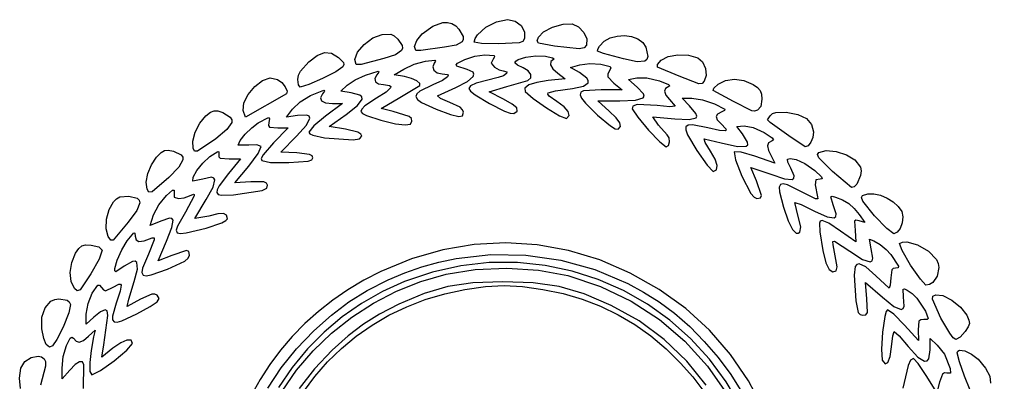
# Model space of a CAD drawing. Extents: x 11 to 143, y 15 to 147.
# Drawn here: x 14.2 to 140.5, y 100.1 to 147.3 of the extents above; entities that cross this region are included whole.
import ezdxf

# ---------------------------------------------------------------- set-up
doc = ezdxf.new("R2010")
doc.units = 0

msp = doc.modelspace()

# ---------------------------------------------------------------- linework, layer by layer
at = {"layer": 'Image'}
for p, q in [((67.97989, 146.453405), (69.303912, 146.908419)), ((69.303912, 146.908419), (69.909981, 146.917728)), ((69.909981, 146.917728), (70.463664, 146.779589)), ((70.463664, 146.779589), (70.953642, 146.492517)), ((70.953642, 146.492517), (71.368597, 146.055024)), ((74.86218, 146.28577), (76.264042, 147.019368)), ((76.264042, 147.019368), (77.695703, 147.310756)), ((77.695703, 147.310756), (78.693786, 147.089225)), ((78.693786, 147.089225), (79.470992, 146.51288)), ((79.470992, 146.51288), (79.910226, 145.714093)), ((83.546, 146.297196), (84.913096, 146.690603)), ((84.913096, 146.690603), (86.09434, 146.724424)), ((86.09434, 146.724424), (86.932046, 146.329987)), ((60.178285, 144.897239), (61.38324, 145.367177)), ((61.38324, 145.367177), (62.538877, 145.389237)), ((62.538877, 145.389237), (62.968552, 145.163809)), ((65.89699, 144.573659), (66.582148, 145.426438)), ((66.582148, 145.426438), (67.97989, 146.453405)), ((71.368597, 146.055024), (71.906893, 145.08146)), ((73.485324, 144.817461), (73.796432, 145.320811)), ((73.796432, 145.320811), (74.86218, 146.28577)), ((79.910226, 145.714093), (79.89439, 144.825234)), ((81.706009, 145.001579), (82.355992, 145.686691)), ((82.355992, 145.686691), (83.546, 146.297196)), ((86.932046, 146.329987), (87.607983, 145.619393)), ((87.607983, 145.619393), (87.996797, 144.775638)), ((58.18516, 143.045341), (59.036605, 144.053001)), ((59.036605, 144.053001), (60.178285, 144.897239)), ((62.968552, 145.163809), (63.421683, 144.743338)), ((63.421683, 144.743338), (63.979537, 143.923507)), ((65.612012, 143.793106), (65.89699, 144.573659)), ((71.022905, 143.978537), (69.487989, 143.708651)), ((71.810434, 144.412719), (71.022905, 143.978537)), ((71.941528, 144.713378), (71.810434, 144.412719)), ((71.906893, 145.08146), (71.941528, 144.713378)), ((73.373112, 144.33534), (73.485324, 144.817461)), ((74.298785, 144.194386), (73.373112, 144.33534)), ((73.373112, 144.33534), (73.373112, 144.33534)), ((76.524336, 144.13576), (74.298785, 144.194386)), ((79.192343, 144.249375), (76.524336, 144.13576)), ((79.68142, 144.457492), (79.192343, 144.249375)), ((79.89439, 144.825234), (79.68142, 144.457492)), ((81.566014, 144.521189), (81.706009, 145.001579)), ((81.743814, 144.235322), (81.566014, 144.521189)), ((83.815547, 143.819895), (81.743814, 144.235322)), ((87.973133, 143.981717), (87.679008, 143.635033)), ((87.996797, 144.775638), (87.973133, 143.981717)), ((89.67737, 143.853564), (90.272252, 144.473143)), ((90.272252, 144.473143), (91.059637, 144.905431)), ((91.059637, 144.905431), (91.965714, 145.15252)), ((91.965714, 145.15252), (92.91667, 145.2165)), ((92.91667, 145.2165), (93.838695, 145.099462)), ((93.838695, 145.099462), (94.657976, 144.803497)), ((94.657976, 144.803497), (95.300701, 144.330696)), ((95.300701, 144.330696), (95.693059, 143.683151)), ((52.947031, 142.636572), (53.902858, 143.002912)), ((53.902858, 143.002912), (54.804495, 142.912921)), ((54.804495, 142.912921), (55.734245, 142.378841)), ((57.850909, 142.085136), (58.18516, 143.045341)), ((63.119706, 142.727396), (61.619711, 142.236615)), ((63.892597, 143.27061), (63.119706, 142.727396)), ((64.019239, 143.57977), (63.892597, 143.27061)), ((63.979537, 143.923507), (64.019239, 143.57977)), ((65.772392, 143.251106), (65.612012, 143.793106)), ((65.612012, 143.793106), (65.612012, 143.793106)), ((66.405761, 143.260958), (65.772392, 143.251106)), ((69.487989, 143.708651), (66.405761, 143.260958)), ((73.445941, 142.523271), (74.739223, 142.709856)), ((74.739223, 142.709856), (75.949523, 142.62859)), ((87.016458, 143.4975), (83.815547, 143.819895)), ((83.815547, 143.819895), (83.815547, 143.819895)), ((87.679008, 143.635033), (87.016458, 143.4975)), ((89.409251, 143.186641), (89.431532, 143.43886)), ((90.185174, 142.883446), (89.409251, 143.186641)), ((89.431532, 143.43886), (89.67737, 143.853564)), ((92.775865, 142.199602), (90.185174, 142.883446)), ((95.693059, 143.683151), (95.92396, 142.493406)), ((98.603776, 142.487125), (99.859733, 142.716924)), ((99.859733, 142.716924), (101.208893, 142.670053)), ((50.76381, 140.584687), (51.854712, 141.801656)), ((51.854712, 141.801656), (52.947031, 142.636572)), ((55.734245, 142.378841), (56.354632, 141.720626)), ((56.354632, 141.720626), (56.390399, 141.434578)), ((57.998189, 141.430824), (57.850909, 142.085136)), ((57.850909, 142.085136), (57.850909, 142.085136)), ((58.644658, 141.452944), (57.998189, 141.430824)), ((61.619711, 142.236615), (58.644658, 141.452944)), ((64.218562, 140.862656), (65.562663, 141.48148)), ((65.562663, 141.48148), (67.039411, 141.884756)), ((67.039411, 141.884756), (68.26192, 141.999757)), ((68.178041, 141.609807), (67.979838, 141.133887)), ((68.350836, 141.875735), (68.178041, 141.609807)), ((68.26192, 141.999757), (68.350836, 141.875735)), ((71.033189, 141.40209), (71.209177, 141.614715)), ((71.209177, 141.614715), (72.127395, 142.1006)), ((72.127395, 142.1006), (73.445941, 142.523271)), ((75.810872, 142.157301), (75.54722, 141.603808)), ((75.54722, 141.603808), (76.011492, 141.098969)), ((76.014657, 142.459312), (75.810872, 142.157301)), ((75.949523, 142.62859), (76.014657, 142.459312)), ((78.664772, 141.673471), (78.774191, 141.887355)), ((78.975657, 141.359641), (78.664772, 141.673471)), ((78.774191, 141.887355), (79.075423, 142.087956)), ((79.075423, 142.087956), (80.091179, 142.414547)), ((80.091179, 142.414547), (81.387747, 142.583714)), ((81.387747, 142.583714), (82.640833, 142.525931)), ((82.640833, 142.525931), (83.565015, 142.298386)), ((83.320993, 141.830118), (83.296402, 141.398355)), ((83.691849, 142.113983), (83.320993, 141.830118)), ((83.565015, 142.298386), (83.745344, 142.194033)), ((83.745344, 142.194033), (83.691849, 142.113983)), ((87.116493, 141.394325), (88.419951, 141.561202)), ((88.419951, 141.561202), (89.840907, 141.498825)), ((89.840907, 141.498825), (91.046517, 141.201422)), ((94.552336, 141.795863), (92.775865, 142.199602)), ((92.775865, 142.199602), (92.775865, 142.199602)), ((95.57271, 141.879054), (94.552336, 141.795863)), ((95.82654, 142.11707), (95.57271, 141.879054)), ((95.92396, 142.493406), (95.82654, 142.11707)), ((97.181074, 141.43263), (97.665637, 141.996429)), ((97.665637, 141.996429), (98.603776, 142.487125)), ((101.208893, 142.670053), (102.426641, 142.33074)), ((102.426641, 142.33074), (103.046432, 141.780002)), ((103.046432, 141.780002), (103.437797, 140.932841)), ((50.518915, 140.048403), (50.76381, 140.584687)), ((55.369679, 140.508003), (53.649745, 139.624369)), ((56.263411, 141.129557), (55.369679, 140.508003)), ((56.390399, 141.434578), (56.263411, 141.129557)), ((59.228222, 140.066889), (60.865394, 140.571117)), ((60.948489, 140.454307), (60.685953, 140.094265)), ((60.865394, 140.571117), (60.948489, 140.454307)), ((62.96892, 140.090336), (64.218562, 140.862656)), ((67.979838, 141.133887), (68.121086, 140.697604)), ((68.121086, 140.697604), (68.543682, 140.37877)), ((68.543682, 140.37877), (69.189521, 140.2552)), ((69.189521, 140.2552), (69.878084, 140.140126)), ((71.116881, 141.238489), (71.033189, 141.40209)), ((72.426413, 140.820538), (71.116881, 141.238489)), ((73.226784, 140.437094), (72.426413, 140.820538)), ((73.329317, 140.181646), (73.226784, 140.437094)), ((73.237672, 139.890676), (73.329317, 140.181646)), ((76.011492, 141.098969), (76.621353, 140.752208)), ((76.621353, 140.752208), (77.144701, 140.607979)), ((77.144701, 140.607979), (77.584926, 140.507156)), ((77.570044, 140.26888), (77.176099, 139.989449)), ((77.584926, 140.507156), (77.570044, 140.26888)), ((79.723104, 141.013625), (78.975657, 141.359641)), ((80.384102, 140.640398), (79.723104, 141.013625)), ((80.738761, 140.160566), (80.384102, 140.640398)), ((83.296402, 141.398355), (83.601827, 140.874021)), ((83.601827, 140.874021), (84.221015, 140.312443)), ((84.221015, 140.312443), (85.191154, 139.605273)), ((85.896707, 141.064195), (87.116493, 141.394325)), ((87.041005, 140.39512), (85.896707, 141.064195)), ((88.005796, 139.664697), (87.041005, 140.39512)), ((90.914476, 140.582953), (90.725404, 140.192774)), ((90.725404, 140.192774), (90.743192, 139.862332)), ((91.109246, 140.965128), (90.914476, 140.582953)), ((91.046517, 141.201422), (91.109246, 140.965128)), ((97.185582, 141.099725), (97.181074, 141.43263)), ((100.007802, 139.924382), (97.185582, 141.099725)), ((103.437797, 140.932841), (103.535594, 140.023213)), ((44.825679, 138.60947), (45.849509, 139.36966)), ((45.849509, 139.36966), (46.852579, 139.713023)), ((46.852579, 139.713023), (47.772887, 139.496342)), ((47.772887, 139.496342), (48.336069, 139.098084)), ((48.336069, 139.098084), (48.79692, 138.542546)), ((50.442585, 139.508605), (50.518915, 140.048403)), ((50.523296, 138.79015), (50.442585, 139.508605)), ((50.442585, 139.508605), (50.442585, 139.508605)), ((53.649745, 139.624369), (51.850127, 138.833771)), ((56.858217, 138.743974), (57.899417, 139.455082)), ((57.899417, 139.455082), (59.228222, 140.066889)), ((60.685953, 140.094265), (60.436884, 139.611345)), ((60.436884, 139.611345), (60.518498, 139.213552)), ((60.518498, 139.213552), (60.901119, 138.943571)), ((60.901119, 138.943571), (61.555071, 138.844092)), ((64.308404, 139.872608), (62.96892, 140.090336)), ((65.19717, 139.651087), (64.308404, 139.872608)), ((65.900942, 139.338026), (65.19717, 139.651087)), ((66.304855, 139.000852), (65.900942, 139.338026)), ((66.294046, 138.706993), (66.304855, 139.000852)), ((69.235446, 139.36148), (67.982345, 138.792541)), ((69.880376, 139.826448), (69.235446, 139.36148)), ((69.878084, 140.140126), (69.962573, 140.005155)), ((69.962573, 140.005155), (69.880376, 139.826448)), ((70.993157, 138.476025), (72.484617, 139.223062)), ((72.484617, 139.223062), (73.237672, 139.890676)), ((73.598266, 139.023722), (72.897461, 138.672553)), ((76.479134, 139.765156), (73.598266, 139.023722)), ((77.176099, 139.989449), (76.479134, 139.765156)), ((77.60644, 138.569653), (80.340464, 139.380116)), ((80.340464, 139.380116), (80.739931, 139.698887)), ((81.490471, 139.112927), (80.465873, 138.786101)), ((80.739931, 139.698887), (80.738761, 140.160566)), ((82.99234, 139.356192), (81.490471, 139.112927)), ((85.191154, 139.605273), (82.99234, 139.356192)), ((87.562496, 138.623768), (88.178479, 139.071551)), ((88.190936, 139.350459), (88.005796, 139.664697)), ((88.178479, 139.071551), (88.190936, 139.350459)), ((90.743192, 139.862332), (91.541445, 139.028316)), ((91.541445, 139.028316), (92.599478, 138.163918)), ((93.416037, 139.47925), (94.507643, 139.719007)), ((94.566576, 138.518737), (93.416037, 139.47925)), ((94.507643, 139.719007), (95.796889, 139.733003)), ((95.796889, 139.733003), (97.450748, 139.330496)), ((97.450748, 139.330496), (98.614266, 138.840713)), ((102.592693, 138.945327), (100.007802, 139.924382)), ((100.007802, 139.924382), (100.007802, 139.924382)), ((102.997712, 138.984368), (102.592693, 138.945327)), ((103.27468, 139.285072), (102.997712, 138.984368)), ((103.535594, 140.023213), (103.27468, 139.285072)), ((105.073961, 138.874466), (106.035049, 139.365606)), ((106.035049, 139.365606), (107.204652, 139.52437)), ((107.204652, 139.52437), (108.445665, 139.351557)), ((108.445665, 139.351557), (109.620983, 138.847965)), ((43.966864, 137.566831), (44.825679, 138.60947)), ((48.79692, 138.542546), (49.046406, 137.998505)), ((49.046406, 137.998505), (48.975493, 137.634741)), ((50.717344, 138.491323), (50.523296, 138.79015)), ((51.850127, 138.833771), (50.717344, 138.491323)), ((52.092837, 137.424395), (53.79245, 138.09608)), ((53.896308, 137.997085), (53.630408, 137.624825)), ((53.79245, 138.09608), (53.896308, 137.997085)), ((56.021825, 137.962149), (56.858217, 138.743974)), ((57.373924, 137.78576), (56.021825, 137.962149)), ((58.505135, 137.478605), (57.373924, 137.78576)), ((61.906583, 137.851352), (60.646406, 137.065173)), ((61.555071, 138.844092), (62.358225, 138.735543)), ((62.476292, 138.406386), (61.906583, 137.851352)), ((62.358225, 138.735543), (62.503063, 138.59887)), ((62.503063, 138.59887), (62.476292, 138.406386)), ((63.698532, 137.143747), (66.294046, 138.706993)), ((66.287397, 137.983522), (65.886546, 137.621815)), ((67.982345, 138.792541), (66.287397, 137.983522)), ((68.597651, 137.361218), (70.993157, 138.476025)), ((72.897461, 138.672553), (72.667557, 138.326038)), ((72.667557, 138.326038), (72.8905, 137.994428)), ((72.8905, 137.994428), (73.48403, 137.517184)), ((75.313387, 137.906574), (77.60644, 138.569653)), ((77.165468, 136.958282), (75.313387, 137.906574)), ((80.465873, 138.786101), (79.954991, 138.392807)), ((79.954991, 138.392807), (79.99427, 137.950137)), ((79.99427, 137.950137), (81.021212, 137.042041)), ((82.924939, 137.577925), (82.99167, 137.759494)), ((82.99167, 137.759494), (83.950201, 138.03822)), ((83.950201, 138.03822), (86.16129, 138.329433)), ((86.16129, 138.329433), (87.562496, 138.623768)), ((87.220361, 137.835142), (87.131428, 137.49565)), ((87.596417, 138.031372), (87.220361, 137.835142)), ((89.865452, 138.151244), (87.596417, 138.031372)), ((92.599478, 138.163918), (89.865452, 138.151244)), ((95.395105, 137.653849), (94.566576, 138.518737)), ((95.483225, 137.342428), (95.395105, 137.653849)), ((98.230741, 138.347654), (98.095543, 137.967301)), ((98.095543, 137.967301), (98.277066, 137.471987)), ((98.684887, 138.570918), (98.230741, 138.347654)), ((98.614266, 138.840713), (98.799454, 138.670152)), ((98.799454, 138.670152), (98.684887, 138.570918)), ((104.417517, 138.079778), (104.537588, 138.362511)), ((107.063347, 136.646087), (104.417517, 138.079778)), ((104.537588, 138.362511), (105.073961, 138.874466)), ((109.620983, 138.847965), (110.193508, 138.448542)), ((110.193508, 138.448542), (110.543917, 138.0508)), ((110.543917, 138.0508), (110.719491, 137.576338)), ((43.302172, 135.484988), (43.412538, 136.45444)), ((43.412538, 136.45444), (43.966864, 137.566831)), ((48.975493, 137.634741), (43.631197, 134.610772)), ((49.72448, 135.651469), (50.731177, 136.609015)), ((50.731177, 136.609015), (52.092837, 137.424395)), ((53.630408, 137.624825), (53.364348, 137.106188)), ((53.364348, 137.106188), (53.506994, 136.712363)), ((53.506994, 136.712363), (54.038584, 136.462225)), ((54.038584, 136.462225), (54.939353, 136.374651)), ((58.191382, 136.103496), (58.781052, 136.93289)), ((58.750649, 137.238388), (58.505135, 137.478605)), ((58.781052, 136.93289), (58.750649, 137.238388)), ((60.646406, 137.065173), (59.127233, 136.055283)), ((61.255888, 135.729355), (63.698532, 137.143747)), ((65.886546, 137.621815), (65.786302, 137.268742)), ((65.786302, 137.268742), (65.988805, 136.909376)), ((65.988805, 136.909376), (66.496199, 136.528792)), ((66.496199, 136.528792), (68.434229, 135.644267)), ((68.981149, 137.03339), (68.597651, 137.361218)), ((70.180929, 136.522961), (68.981149, 137.03339)), ((71.537943, 135.88359), (70.180929, 136.522961)), ((73.48403, 137.517184), (75.331047, 136.375869)), ((78.298091, 136.311748), (77.165468, 136.958282)), ((81.021212, 137.042041), (82.765547, 135.82274)), ((83.102739, 137.343209), (82.924939, 137.577925)), ((84.10045, 136.639319), (83.102739, 137.343209)), ((85.062805, 135.92715), (84.10045, 136.639319)), ((87.131428, 137.49565), (87.322837, 137.069233)), ((87.322837, 137.069233), (87.831773, 136.427443)), ((87.831773, 136.427443), (89.41048, 134.852645)), ((89.424482, 136.706394), (92.314075, 136.716924)), ((90.929248, 135.394006), (89.424482, 136.706394)), ((92.314075, 136.716924), (94.338517, 136.808669)), ((94.338517, 136.808669), (95.342306, 137.102402)), ((95.342306, 137.102402), (95.483225, 137.342428)), ((98.277066, 137.471987), (98.77308, 136.903841)), ((98.77308, 136.903841), (99.478636, 136.0275)), ((101.35291, 136.090788), (100.404965, 137.080228)), ((100.404965, 137.080228), (101.660843, 137.080228)), ((101.660843, 137.080228), (103.050415, 136.8579)), ((103.050415, 136.8579), (104.627731, 136.323367)), ((109.45511, 135.415118), (107.063347, 136.646087)), ((107.063347, 136.646087), (107.063347, 136.646087)), ((110.767509, 136.946754), (110.622668, 136.001047)), ((110.719491, 137.576338), (110.767509, 136.946754)), ((38.473567, 134.754406), (39.08721, 135.233155)), ((39.08721, 135.233155), (39.553297, 135.445427)), ((39.553297, 135.445427), (40.029141, 135.422915)), ((40.029141, 135.422915), (40.672053, 135.19731)), ((40.672053, 135.19731), (41.647783, 134.607003)), ((43.631197, 134.610772), (43.302172, 135.484988)), ((43.302172, 135.484988), (43.302172, 135.484988)), ((48.970559, 134.592685), (49.72448, 135.651469)), ((56.219485, 136.374651), (54.03659, 134.752514)), ((54.939353, 136.374651), (56.219485, 136.374651)), ((56.725828, 134.945303), (58.191382, 136.103496)), ((58.738176, 135.654235), (58.633336, 135.354073)), ((58.633336, 135.354073), (58.84618, 135.092391)), ((59.127233, 136.055283), (58.738176, 135.654235)), ((62.816589, 135.32903), (61.255888, 135.729355)), ((64.915345, 134.704841), (62.816589, 135.32903)), ((68.434229, 135.644267), (70.289835, 134.953495)), ((71.85864, 135.570507), (71.537943, 135.88359)), ((71.845586, 134.778136), (71.962004, 135.246628)), ((71.962004, 135.246628), (71.85864, 135.570507)), ((75.331047, 136.375869), (77.305008, 135.402244)), ((77.305008, 135.402244), (78.057217, 135.134612)), ((78.057217, 135.134612), (78.502311, 135.096459)), ((78.887887, 135.80063), (78.298091, 136.311748)), ((78.502311, 135.096459), (78.950684, 135.402882)), ((78.950684, 135.402882), (78.887887, 135.80063)), ((82.765547, 135.82274), (84.468124, 134.788547)), ((85.595209, 135.322394), (85.062805, 135.92715)), ((85.697569, 134.825214), (85.595209, 135.322394)), ((91.834581, 134.529947), (90.929248, 135.394006)), ((93.97681, 136.050288), (93.893056, 135.689982)), ((93.893056, 135.689982), (94.641459, 134.583976)), ((94.545218, 136.239095), (93.97681, 136.050288)), ((97.141127, 136.102861), (94.545218, 136.239095)), ((98.791993, 135.951537), (97.141127, 136.102861)), ((99.478636, 136.0275), (98.791993, 135.951537)), ((102.195641, 135.071716), (101.35291, 136.090788)), ((104.627731, 136.323367), (105.94022, 135.641054)), ((105.554517, 135.276404), (105.005545, 134.999047)), ((105.928264, 135.454469), (105.554517, 135.276404)), ((105.94022, 135.641054), (105.928264, 135.454469)), ((109.830469, 135.377726), (109.45511, 135.415118)), ((110.20949, 135.530457), (109.830469, 135.377726)), ((110.622668, 136.001047), (110.20949, 135.530457)), ((112.146283, 135.069271), (112.567499, 135.228808)), ((112.567499, 135.228808), (113.938949, 135.23695)), ((113.938949, 135.23695), (115.449642, 134.947361)), ((37.681834, 133.831061), (38.473567, 134.754406)), ((41.834895, 133.893187), (41.21292, 132.979244)), ((41.647783, 134.607003), (41.841196, 134.270322)), ((41.841196, 134.270322), (41.834895, 133.893187)), ((44.445283, 133.229641), (45.287071, 133.880338)), ((45.287071, 133.880338), (46.61154, 134.563374)), ((46.61154, 134.563374), (46.752465, 134.401139)), ((46.664252, 133.905208), (46.613133, 133.535547)), ((46.752465, 134.401139), (46.664252, 133.905208)), ((50.367819, 134.816115), (48.970559, 134.592685)), ((51.61167, 134.873687), (50.367819, 134.816115)), ((51.555339, 133.580114), (52.00826, 134.478912)), ((51.916014, 134.736072), (51.61167, 134.873687)), ((52.00826, 134.478912), (51.916014, 134.736072)), ((54.03659, 134.752514), (52.494921, 133.46907)), ((54.514184, 133.39392), (56.725828, 134.945303)), ((58.84618, 135.092391), (59.368355, 134.802532)), ((59.368355, 134.802532), (61.202824, 134.200195)), ((61.202824, 134.200195), (63.134301, 133.752198)), ((65.206608, 134.447889), (64.915345, 134.704841)), ((65.057974, 133.701208), (65.259233, 134.092671)), ((65.259233, 134.092671), (65.206608, 134.447889)), ((70.289835, 134.953495), (71.357575, 134.672604)), ((71.357575, 134.672604), (71.845586, 134.778136)), ((84.468124, 134.788547), (85.369793, 134.435774)), ((85.369793, 134.435774), (85.697569, 134.825214)), ((89.41048, 134.852645), (91.084055, 133.481057)), ((92.313495, 133.873354), (91.834581, 134.529947)), ((92.385225, 133.384205), (92.313495, 133.873354)), ((94.641459, 134.583976), (96.048281, 132.915847)), ((97.34661, 133.57403), (96.592842, 134.632597)), ((96.592842, 134.632597), (99.446846, 134.394584)), ((99.446846, 134.394584), (101.336588, 134.307214)), ((101.336588, 134.307214), (102.221526, 134.505058)), ((102.316563, 134.73706), (102.195641, 135.071716)), ((102.221526, 134.505058), (102.316563, 134.73706)), ((105.005545, 134.999047), (104.810868, 134.676697)), ((104.810868, 134.676697), (104.968348, 134.267309)), ((104.968348, 134.267309), (105.475849, 133.728843)), ((111.508265, 134.244006), (111.828828, 134.790744)), ((111.842507, 133.896697), (111.508265, 134.244006)), ((111.828828, 134.790744), (112.146283, 135.069271)), ((114.270802, 132.166952), (111.842507, 133.896697)), ((115.449642, 134.947361), (116.556994, 134.417147)), ((116.556994, 134.417147), (117.238159, 133.662716)), ((36.754745, 131.484389), (37.076635, 132.659403)), ((37.076635, 132.659403), (37.681834, 133.831061)), ((41.21292, 132.979244), (39.76139, 131.788553)), ((43.597909, 132.380523), (44.445283, 133.229641)), ((46.613133, 133.535547), (46.74583, 133.321837)), ((46.74583, 133.321837), (47.831754, 133.199653)), ((49.183762, 133.199653), (47.270367, 131.262192)), ((47.831754, 133.199653), (49.183762, 133.199653)), ((50.250656, 132.125619), (51.555339, 133.580114)), ((52.494921, 133.46907), (51.853696, 132.661234)), ((51.853696, 132.661234), (51.984691, 132.442134)), ((56.623519, 133.032204), (54.514184, 133.39392)), ((58.232818, 132.630793), (56.623519, 133.032204)), ((58.611257, 132.401388), (58.232818, 132.630793)), ((63.134301, 133.752198), (64.384507, 133.586793)), ((64.384507, 133.586793), (65.057974, 133.701208)), ((91.084055, 133.481057), (91.711576, 133.09328)), ((91.711576, 133.09328), (92.069005, 133.02248)), ((92.069005, 133.02248), (92.385225, 133.384205)), ((96.048281, 132.915847), (97.48183, 131.394849)), ((98.436729, 132.307582), (97.34661, 133.57403)), ((100.895883, 133.354097), (100.87612, 132.939597)), ((100.87612, 132.939597), (101.110703, 132.301317)), ((101.180248, 133.565939), (100.895883, 133.354097)), ((101.739469, 133.596242), (101.180248, 133.565939)), ((103.723502, 133.196711), (101.739469, 133.596242)), ((105.244481, 132.850825), (103.723502, 133.196711)), ((106.005303, 132.81261), (105.244481, 132.850825)), ((105.475849, 133.728843), (106.063311, 133.099478)), ((106.118575, 132.91432), (106.005303, 132.81261)), ((106.063311, 133.099478), (106.118575, 132.91432)), ((107.521464, 133.376066), (108.453715, 133.48912)), ((108.262543, 132.438479), (107.521464, 133.376066)), ((108.453715, 133.48912), (109.632452, 133.265565)), ((109.632452, 133.265565), (111.062815, 132.626538)), ((111.062815, 132.626538), (112.097805, 131.92409)), ((117.238159, 133.662716), (117.470291, 132.700477)), ((117.470291, 132.700477), (117.381568, 131.961395)), ((36.812938, 130.550979), (36.754745, 131.484389)), ((39.76139, 131.788553), (37.369948, 130.166092)), ((42.681484, 130.973907), (42.943719, 131.554705)), ((42.943719, 131.554705), (43.597909, 132.380523)), ((48.209888, 130.063332), (50.250656, 132.125619)), ((51.984691, 132.442134), (52.372055, 132.245595)), ((52.372055, 132.245595), (53.882164, 131.932322)), ((53.882164, 131.932322), (57.606572, 131.648128)), ((57.606572, 131.648128), (58.462082, 131.796155)), ((58.462082, 131.796155), (58.732854, 132.141322)), ((58.732854, 132.141322), (58.611257, 132.401388)), ((97.48183, 131.394849), (98.310412, 130.730237)), ((98.704946, 131.92928), (98.436729, 132.307582)), ((98.625141, 130.93275), (98.762201, 131.401717)), ((98.762201, 131.401717), (98.704946, 131.92928)), ((101.110703, 132.301317), (102.30189, 130.268944)), ((103.379977, 131.315312), (103.254045, 131.784381)), ((103.254045, 131.784381), (105.475849, 131.259403)), ((108.922653, 131.35816), (108.262543, 132.438479)), ((108.931603, 131.022043), (108.922653, 131.35816)), ((112.090424, 131.510273), (111.653751, 131.285965)), ((112.264848, 131.659099), (112.090424, 131.510273)), ((112.097805, 131.92409), (112.264848, 131.659099)), ((114.270813, 132.166952), (114.270802, 132.166952)), ((116.405116, 130.730221), (114.270813, 132.166952)), ((117.381568, 131.961395), (117.144934, 131.332034)), ((32.637552, 129.991722), (33.089444, 130.280823)), ((33.089444, 130.280823), (33.5763, 130.320888)), ((33.5763, 130.320888), (34.251135, 130.165572)), ((34.251135, 130.165572), (35.24786, 129.706372)), ((37.006357, 130.168151), (36.812938, 130.550979)), ((36.812938, 130.550979), (36.812938, 130.550979)), ((37.369948, 130.166092), (37.006357, 130.168151)), ((38.980275, 129.473835), (40.008019, 130.155036)), ((40.008019, 130.155036), (40.158533, 130.097239)), ((40.158533, 130.097239), (40.147597, 129.79615)), ((44.046857, 130.980495), (42.681484, 130.973907)), ((45.084517, 131.004823), (44.046857, 130.980495)), ((45.639808, 130.795401), (45.084517, 131.004823)), ((45.268713, 129.896294), (45.639808, 130.795401)), ((47.270367, 131.262192), (45.901074, 129.698177)), ((98.310412, 130.730237), (98.625141, 130.93275)), ((102.30189, 130.268944), (103.64025, 128.352392)), ((104.078091, 130.181666), (103.379977, 131.315312)), ((104.689124, 129.132962), (104.078091, 130.181666)), ((105.475849, 131.259403), (107.587198, 130.793117)), ((108.091005, 130.062374), (107.181883, 130.107938)), ((107.181883, 130.107938), (107.34359, 129.053657)), ((107.587198, 130.793117), (108.716835, 130.817871)), ((108.716835, 130.817871), (108.931603, 131.022043)), ((111.653751, 131.285965), (111.499976, 130.86135)), ((111.499976, 130.86135), (111.629519, 130.254405)), ((111.629519, 130.254405), (112.042804, 129.483104)), ((116.804684, 130.894331), (116.405116, 130.730221)), ((117.144934, 131.332034), (116.804684, 130.894331)), ((118.175833, 130.023237), (119.125533, 130.278441)), ((119.125533, 130.278441), (120.437403, 130.153978)), ((120.437403, 130.153978), (121.789858, 129.717549)), ((31.390556, 128.408508), (32.06761, 129.399932)), ((32.06761, 129.399932), (32.637552, 129.991722)), ((35.49329, 129.049219), (34.970996, 128.098721)), ((35.24786, 129.706372), (35.465514, 129.408502)), ((35.465514, 129.408502), (35.49329, 129.049219)), ((38.088017, 128.640107), (38.980275, 129.473835)), ((40.147597, 129.79615), (40.144918, 129.461857)), ((40.144918, 129.461857), (40.324653, 129.26727)), ((40.324653, 129.26727), (41.505529, 129.170996)), ((42.975404, 129.19927), (41.417333, 127.286578)), ((41.505529, 129.170996), (42.975404, 129.19927)), ((44.05693, 128.251692), (45.268713, 129.896294)), ((45.901074, 129.698177), (45.671463, 129.233977)), ((45.671463, 129.233977), (45.72711, 128.954586)), ((45.72711, 128.954586), (46.86676, 128.715688)), ((50.296374, 129.9558), (48.209888, 130.063332)), ((49.240055, 128.687193), (51.753742, 128.875298)), ((51.928997, 129.756553), (50.296374, 129.9558)), ((51.753742, 128.875298), (52.245155, 129.053432)), ((52.277866, 129.575358), (51.928997, 129.756553)), ((52.245155, 129.053432), (52.382862, 129.319105)), ((52.382862, 129.319105), (52.277866, 129.575358)), ((104.954949, 128.301053), (104.689124, 129.132962)), ((107.34359, 129.053657), (108.177162, 126.91585)), ((109.874105, 129.512607), (108.091005, 130.062374)), ((112.437583, 128.613573), (109.874105, 129.512607)), ((112.042804, 129.483104), (112.437583, 128.613573)), ((114.095085, 129.133056), (114.434894, 129.233897)), ((114.146632, 128.73685), (114.095085, 129.133056)), ((114.434894, 129.233897), (115.209074, 129.11355)), ((115.209074, 129.11355), (116.367264, 128.582304)), ((118.000065, 129.7504), (118.175833, 130.023237)), ((118.182382, 129.32162), (118.000065, 129.7504)), ((119.93972, 127.549648), (118.182382, 129.32162)), ((121.789858, 129.717549), (122.861315, 129.036853)), ((122.861315, 129.036853), (123.610202, 128.080471)), ((30.921711, 127.263202), (31.390556, 128.408508)), ((34.970996, 128.098721), (33.664551, 126.759484)), ((36.81432, 126.79695), (37.308606, 127.664711)), ((37.308606, 127.664711), (38.088017, 128.640107)), ((42.246476, 126.076211), (44.05693, 128.251692)), ((46.86676, 128.715688), (49.240055, 128.687193)), ((103.64025, 128.352392), (104.416493, 127.555241)), ((104.416493, 127.555241), (104.866946, 127.752845)), ((104.866946, 127.752845), (104.954949, 128.301053)), ((110.061956, 126.320519), (109.3564, 128.076551)), ((109.3564, 128.076551), (111.914037, 127.188383)), ((114.546516, 127.971102), (114.146632, 128.73685)), ((114.965935, 126.959781), (114.546516, 127.971102)), ((116.367264, 128.582304), (117.657869, 127.668415)), ((117.657869, 127.668415), (118.509864, 126.837019)), ((122.409161, 125.449766), (119.93972, 127.549648)), ((119.93972, 127.549648), (119.93972, 127.549648)), ((123.610202, 128.080471), (123.687599, 127.613622)), ((123.687599, 127.613622), (123.610743, 127.037539)), ((30.71513, 126.145151), (30.921711, 127.263202)), ((33.664551, 126.759484), (31.469356, 124.907058)), ((36.777439, 126.286129), (36.81432, 126.79695)), ((38.0649, 126.539131), (36.777439, 126.286129)), ((39.192425, 126.780479), (38.0649, 126.539131)), ((39.498915, 126.688825), (39.192425, 126.780479)), ((39.400157, 125.497439), (39.635096, 126.448162)), ((39.635096, 126.448162), (39.498915, 126.688825)), ((41.417333, 127.286578), (40.206479, 125.67843)), ((108.177162, 126.91585), (109.326832, 124.68762)), ((110.723585, 124.414006), (110.061956, 126.320519)), ((111.914037, 127.188383), (113.703693, 126.584477)), ((113.703693, 126.584477), (114.702994, 126.502925)), ((114.702994, 126.502925), (114.923134, 126.663049)), ((114.923134, 126.663049), (114.965935, 126.959781)), ((117.797955, 126.468416), (117.680994, 125.791353)), ((118.352222, 126.553255), (117.797955, 126.468416)), ((118.592937, 126.597612), (118.352222, 126.553255)), ((118.509864, 126.837019), (118.592937, 126.597612)), ((123.610743, 127.037539), (123.124941, 125.886477)), ((30.824867, 125.235494), (30.71513, 126.145151)), ((31.058274, 124.85502), (30.824867, 125.235494)), ((30.824867, 125.235494), (30.824867, 125.235494)), ((33.347706, 124.41771), (34.140512, 125.09889)), ((34.140512, 125.09889), (34.337066, 125.093939)), ((34.337066, 125.093939), (34.330073, 124.782827)), ((38.49485, 123.883572), (39.400157, 125.497439)), ((39.932761, 125.1526), (39.886279, 124.786244)), ((40.206479, 125.67843), (39.932761, 125.1526)), ((42.064125, 124.525226), (45.783421, 125.057663)), ((44.305834, 126.198359), (42.246476, 126.076211)), ((45.989179, 126.185652), (44.305834, 126.198359)), ((45.783421, 125.057663), (46.393146, 125.349943)), ((46.33804, 126.02868), (45.989179, 126.185652)), ((46.481283, 125.745721), (46.33804, 126.02868)), ((46.393146, 125.349943), (46.481283, 125.745721)), ((113.180742, 125.84891), (113.026386, 125.510863)), ((113.026386, 125.510863), (113.051228, 124.915486)), ((113.530462, 125.943503), (113.180742, 125.84891)), ((114.091716, 125.80852), (113.530462, 125.943503)), ((115.913495, 124.905331), (114.091716, 125.80852)), ((117.680994, 125.791353), (118.002068, 124.243194)), ((122.784265, 125.563587), (122.409161, 125.449766)), ((123.124941, 125.886477), (122.784265, 125.563587)), ((26.457074, 123.608594), (26.847045, 124.000952)), ((26.847045, 124.000952), (27.267481, 124.233769)), ((27.267481, 124.233769), (28.465522, 124.314149)), ((28.465522, 124.314149), (29.534241, 124.058332)), ((29.534241, 124.058332), (29.795064, 123.810938)), ((29.795064, 123.810938), (29.873021, 123.469226)), ((31.469356, 124.907058), (31.058274, 124.85502)), ((32.373538, 123.194079), (33.347706, 124.41771)), ((34.330073, 124.782827), (34.327333, 124.179549)), ((34.327333, 124.179549), (34.902429, 124.027453)), ((34.902429, 124.027453), (35.64661, 124.134727)), ((35.64661, 124.134727), (36.354686, 124.392641)), ((36.964609, 124.39349), (35.802326, 122.263565)), ((36.354686, 124.392641), (36.866171, 124.601585)), ((36.866171, 124.601585), (36.968896, 124.556896)), ((36.968896, 124.556896), (36.964609, 124.39349)), ((37.037048, 121.422199), (38.49485, 123.883572)), ((39.886279, 124.786244), (40.071602, 124.559845)), ((40.071602, 124.559845), (40.493303, 124.453887)), ((40.493303, 124.453887), (42.064125, 124.525226)), ((109.326832, 124.68762), (109.753025, 124.184763)), ((109.753025, 124.184763), (110.121828, 124.027469)), ((110.121828, 124.027469), (110.578802, 124.100762)), ((110.578802, 124.100762), (110.723585, 124.414006)), ((113.051228, 124.915486), (113.57383, 122.897233)), ((117.751348, 123.979678), (115.913495, 124.905331)), ((118.037426, 123.974733), (117.751348, 123.979678)), ((118.002068, 124.243194), (118.037426, 123.974733)), ((119.725195, 124.248234), (119.909096, 124.313328)), ((120.061283, 123.222329), (119.725195, 124.248234)), ((119.909096, 124.313328), (120.363784, 124.196262)), ((120.363784, 124.196262), (121.263804, 123.846193)), ((121.263804, 123.846193), (122.071012, 123.359723)), ((123.709973, 124.149522), (123.855231, 124.409301)), ((123.88801, 123.680113), (123.709973, 124.149522)), ((123.855231, 124.409301), (124.528994, 124.648402)), ((124.528994, 124.648402), (125.334712, 124.648857)), ((125.334712, 124.648857), (126.204028, 124.446555)), ((126.204028, 124.446555), (127.068579, 124.077381)), ((127.068579, 124.077381), (127.860005, 123.577224)), ((25.567501, 121.336845), (25.899158, 122.599775)), ((25.899158, 122.599775), (26.457074, 123.608594)), ((29.873021, 123.469226), (29.478812, 122.45887)), ((31.639893, 121.882793), (32.373538, 123.194079)), ((113.57383, 122.897233), (114.190226, 121.129183)), ((115.492287, 121.684938), (115.072563, 123.51123)), ((115.072563, 123.51123), (115.883609, 123.243916)), ((115.883609, 123.243916), (117.621426, 122.389075)), ((120.424566, 122.018724), (120.061283, 123.222329)), ((122.071012, 123.359723), (122.792145, 122.731939)), ((122.792145, 122.731939), (123.433938, 121.957929)), ((125.417181, 121.768872), (123.88801, 123.680113)), ((127.860005, 123.577224), (128.509946, 122.981969)), ((128.509946, 122.981969), (128.950042, 122.327503)), ((25.503074, 120.080401), (25.567501, 121.336845)), ((29.478812, 122.45887), (28.348566, 120.939303)), ((31.232631, 120.499678), (31.639893, 121.882793)), ((33.723597, 121.479106), (32.618893, 121.095868)), ((34.038006, 121.433951), (33.723597, 121.479106)), ((34.197123, 121.21864), (34.038006, 121.433951)), ((35.802326, 122.263565), (34.778625, 120.426846)), ((38.860752, 121.750179), (37.037048, 121.422199)), ((40.042495, 122.01767), (38.860752, 121.750179)), ((40.781332, 122.056629), (40.042495, 122.01767)), ((41.162285, 121.85468), (40.781332, 122.056629)), ((41.076889, 121.152531), (41.270376, 121.399448)), ((41.270376, 121.399448), (41.162285, 121.85468)), ((115.833984, 120.335083), (115.492287, 121.684938)), ((117.621426, 122.389075), (119.26526, 121.6228)), ((119.26526, 121.6228), (120.179433, 121.492449)), ((120.179433, 121.492449), (120.381841, 121.672214)), ((120.381841, 121.672214), (120.424566, 122.018724)), ((123.433938, 121.957929), (124.174289, 120.9182)), ((127.002736, 120.125057), (125.417181, 121.768872)), ((125.417181, 121.768872), (125.417181, 121.768872)), ((128.950042, 122.327503), (129.111932, 121.649714)), ((129.111932, 121.649714), (129.008697, 120.8469)), ((25.746848, 119.091043), (25.503074, 120.080401)), ((28.348566, 120.939303), (26.414846, 118.609724)), ((32.618893, 121.095868), (31.232631, 120.499678)), ((33.330748, 118.47121), (34.059497, 120.240623)), ((34.059497, 120.240623), (34.197123, 121.21864)), ((34.778625, 120.426846), (34.625463, 119.888868)), ((35.920468, 119.551286), (38.512326, 120.185549)), ((38.512326, 120.185549), (40.524572, 120.855522)), ((40.524572, 120.855522), (41.076889, 121.152531)), ((114.190226, 121.129183), (114.745366, 120.007651)), ((114.745366, 120.007651), (115.247739, 119.51972)), ((115.705832, 119.65247), (115.833984, 120.335083)), ((118.367617, 121.077975), (118.245954, 120.800134)), ((118.245954, 120.800134), (118.287233, 119.705944)), ((118.604118, 121.176964), (118.367617, 121.077975)), ((119.481545, 120.840334), (118.604118, 121.176964)), ((120.998052, 119.794141), (119.481545, 120.840334)), ((123.000195, 121.191116), (122.801377, 121.069159)), ((122.801377, 121.069159), (122.888575, 119.849385)), ((123.414193, 121.116971), (123.000195, 121.191116)), ((124.174289, 120.9182), (123.414193, 121.116971)), ((127.927444, 119.441346), (127.002736, 120.125057)), ((128.737931, 120.138635), (128.358044, 119.633818)), ((129.008697, 120.8469), (128.737931, 120.138635)), ((26.116102, 118.626348), (25.746848, 119.091043)), ((25.746848, 119.091043), (25.746848, 119.091043)), ((28.255832, 118.540708), (29.103447, 119.559654)), ((29.103447, 119.559654), (29.243137, 119.503522)), ((29.243137, 119.503522), (29.275945, 119.11694)), ((29.275945, 119.11694), (29.39212, 118.633913)), ((30.450893, 118.531681), (31.479741, 118.904149)), ((31.479741, 118.904149), (31.740987, 118.934508)), ((31.740987, 118.934508), (31.760341, 118.652502)), ((34.625463, 119.888868), (34.746953, 119.577236)), ((34.746953, 119.577236), (35.16974, 119.471519)), ((35.16974, 119.471519), (35.920468, 119.551286)), ((115.247739, 119.51972), (115.48179, 119.509317)), ((115.48179, 119.509317), (115.705832, 119.65247)), ((118.287233, 119.705944), (118.676001, 117.275473)), ((123.006211, 118.383029), (120.998052, 119.794141)), ((122.888575, 119.849385), (123.006211, 118.383029)), ((124.973481, 117.49239), (124.752752, 118.735809)), ((124.752752, 118.735809), (125.344351, 118.543063)), ((128.358044, 119.633818), (127.927444, 119.441346)), ((21.523655, 116.904561), (21.942093, 117.518319)), ((21.942093, 117.518319), (22.336843, 117.856369)), ((22.336843, 117.856369), (22.831053, 117.983099)), ((22.831053, 117.983099), (23.547872, 117.962893)), ((23.547872, 117.962893), (24.553279, 117.739098)), ((24.553279, 117.739098), (24.966291, 117.293932)), ((26.414846, 118.609724), (26.116102, 118.626348)), ((27.537203, 117.342987), (28.255832, 118.540708)), ((29.39212, 118.633913), (29.769394, 118.440214)), ((29.769394, 118.440214), (30.450893, 118.531681)), ((31.760341, 118.652502), (30.993626, 116.80744)), ((32.267291, 115.913573), (33.330748, 118.47121)), ((73.368464, 118.056103), (69.278194, 117.360447)), ((77.470775, 118.271182), (73.368464, 118.056103)), ((81.567994, 118.005788), (77.470775, 118.271182)), ((85.642994, 117.260029), (81.567994, 118.005788)), ((119.987095, 118.437267), (120.230148, 118.479132)), ((120.035968, 118.013026), (119.987095, 118.437267)), ((120.568052, 115.143131), (120.035968, 118.013026)), ((120.230148, 118.479132), (122.20749, 117.179492)), ((125.201353, 116.260584), (124.973481, 117.49239)), ((125.344351, 118.543063), (126.134535, 118.055647)), ((126.134535, 118.055647), (126.932404, 117.409791)), ((128.67047, 118.176737), (129.05706, 118.371032)), ((129.008529, 117.268177), (128.67047, 118.176737)), ((129.05706, 118.371032), (129.606225, 118.391517)), ((129.606225, 118.391517), (130.990486, 117.998489)), ((130.990486, 117.998489), (132.419669, 117.172518)), ((21.025941, 115.715851), (21.523655, 116.904561)), ((24.966291, 117.293932), (24.584692, 116.158207)), ((26.950514, 116.016603), (27.537203, 117.342987)), ((30.993626, 116.80744), (30.240108, 114.950702)), ((34.038439, 116.619129), (32.267291, 115.913573)), ((35.948069, 117.279967), (34.038439, 116.619129)), ((35.714748, 115.888663), (36.189096, 116.285208)), ((36.259367, 117.128396), (35.948069, 117.279967)), ((36.189096, 116.285208), (36.331492, 116.658782)), ((36.331492, 116.658782), (36.259367, 117.128396)), ((65.217094, 116.184109), (61.202294, 114.526984)), ((69.278194, 117.360447), (65.217094, 116.184109)), ((68.753437, 115.770812), (70.999691, 116.246929)), ((70.999691, 116.246929), (75.540002, 116.757085)), ((75.540002, 116.757085), (80.098056, 116.681513)), ((80.098056, 116.681513), (84.618663, 116.024666)), ((89.678642, 116.034007), (85.642994, 117.260029)), ((118.676001, 117.275473), (119.06979, 115.666497)), ((122.20749, 117.179492), (123.873824, 116.11041)), ((125.10278, 115.935038), (125.201353, 116.260584)), ((126.932404, 117.409791), (127.547061, 116.741723)), ((127.547061, 116.741723), (128.535078, 115.227143)), ((130.110976, 115.373427), (129.008529, 117.268177)), ((132.419669, 117.172518), (133.490185, 116.088468)), ((20.833045, 114.416511), (21.025941, 115.715851)), ((24.584692, 116.158207), (23.518471, 114.213902)), ((26.631658, 114.623848), (26.639211, 114.944671)), ((26.639211, 114.944671), (26.950514, 116.016603)), ((27.864834, 115.208018), (26.746743, 114.510307)), ((28.928046, 115.84132), (27.864834, 115.208018)), ((29.277436, 115.870933), (28.928046, 115.84132)), ((29.503718, 115.711695), (29.277436, 115.870933)), ((29.582069, 114.834202), (29.503718, 115.711695)), ((30.240108, 114.950702), (30.162875, 114.399108)), ((33.487249, 114.846364), (35.714748, 115.888663)), ((64.343225, 114.373717), (66.532315, 115.146594)), ((66.532315, 115.146594), (68.753437, 115.770812)), ((71.640532, 115.278524), (67.954677, 114.46141)), ((75.323988, 115.685866), (71.640532, 115.278524)), ((73.485226, 114.810355), (77.588786, 114.978987)), ((78.978324, 115.696877), (75.323988, 115.685866)), ((77.588786, 114.978987), (81.718197, 114.707985)), ((82.576822, 115.324999), (78.978324, 115.696877)), ((86.092762, 114.583674), (82.576822, 115.324999)), ((84.618663, 116.024666), (89.046632, 114.790997)), ((93.65781, 114.327829), (89.678642, 116.034007)), ((119.06979, 115.666497), (119.502545, 114.776378)), ((120.425325, 114.63302), (120.568052, 115.143131)), ((122.916925, 115.189915), (122.765007, 114.061508)), ((123.117377, 115.466934), (122.916925, 115.189915)), ((123.408144, 115.552268), (123.117377, 115.466934)), ((124.282581, 115.147192), (123.408144, 115.552268)), ((123.873824, 116.11041), (124.85329, 115.802016)), ((125.584157, 113.973315), (124.282581, 115.147192)), ((124.85329, 115.802016), (125.10278, 115.935038)), ((127.838599, 114.946442), (127.650301, 114.750291)), ((128.137997, 114.983281), (127.838599, 114.946442)), ((128.489894, 115.005233), (128.137997, 114.983281)), ((128.535078, 115.227143), (128.489894, 115.005233)), ((131.377647, 113.535307), (130.110976, 115.373427)), ((130.110976, 115.373427), (130.110976, 115.373427)), ((133.490185, 116.088468), (133.714675, 115.59134)), ((133.795421, 115.044366), (133.586342, 113.947105)), ((133.714675, 115.59134), (133.795421, 115.044366)), ((20.951292, 113.218094), (20.833045, 114.416511)), ((23.518471, 114.213902), (22.10585, 112.150497)), ((26.746743, 114.510307), (26.631658, 114.623848)), ((29.153319, 113.223902), (29.582069, 114.834202)), ((30.162875, 114.399108), (30.309169, 114.079946)), ((30.309169, 114.079946), (30.696871, 113.979154)), ((30.696871, 113.979154), (31.343863, 114.082669)), ((31.343863, 114.082669), (33.487249, 114.846364)), ((61.202294, 114.526984), (59.016417, 113.402009)), ((62.193065, 113.451626), (64.343225, 114.373717)), ((67.954677, 114.46141), (64.293142, 113.221081)), ((66.436683, 113.231555), (69.737044, 114.197993)), ((69.737044, 114.197993), (73.485226, 114.810355)), ((81.718197, 114.707985), (85.54393, 114.001448)), ((85.54393, 114.001448), (89.804062, 112.600798)), ((89.499425, 113.486344), (86.092762, 114.583674)), ((89.046632, 114.790997), (93.326772, 112.984958)), ((97.431214, 112.200451), (93.65781, 114.327829)), ((119.502545, 114.776378), (120.008213, 114.502481)), ((120.008213, 114.502481), (120.425325, 114.63302)), ((122.765007, 114.061508), (122.990532, 110.710122)), ((127.333302, 112.385584), (125.584157, 113.973315)), ((127.524434, 113.708499), (127.468289, 112.774095)), ((127.650301, 114.750291), (127.524434, 113.708499)), ((133.586342, 113.947105), (132.984273, 113.089131)), ((21.387003, 112.332154), (20.951292, 113.218094)), ((23.689662, 111.708299), (24.40164, 112.748503)), ((24.40164, 112.748503), (24.637067, 112.746245)), ((24.637067, 112.746245), (24.89819, 112.461887)), ((24.89819, 112.461887), (25.17028, 112.141721)), ((25.436732, 112.038683), (26.427533, 112.493938)), ((26.427533, 112.493938), (27.156722, 112.868442)), ((27.156722, 112.868442), (27.353361, 112.883306)), ((27.442881, 112.75659), (27.315126, 111.998457)), ((27.353361, 112.883306), (27.442881, 112.75659)), ((28.451102, 110.926575), (29.153319, 113.223902)), ((59.016417, 113.402009), (56.935744, 112.159937)), ((59.463783, 112.062734), (62.193065, 113.451626)), ((64.293142, 113.221081), (61.420759, 111.921299)), ((63.271999, 111.965841), (66.436683, 113.231555)), ((69.913324, 112.565248), (66.843543, 111.67208)), ((73.190817, 113.046615), (69.913324, 112.565248)), ((72.161055, 112.203498), (74.83491, 112.582431)), ((77.077274, 113.203074), (73.190817, 113.046615)), ((74.83491, 112.582431), (77.241884, 112.710167)), ((81.036386, 113.07447), (77.077274, 113.203074)), ((77.241884, 112.710167), (79.641109, 112.586949)), ((79.641109, 112.586949), (82.291713, 112.213023)), ((84.424547, 112.58023), (81.036386, 113.07447)), ((87.666845, 111.627592), (84.424547, 112.58023)), ((92.770091, 112.046451), (89.499425, 113.486344)), ((89.804062, 112.600798), (93.781238, 110.693483)), ((93.326772, 112.984958), (95.394159, 111.868691)), ((124.430535, 110.989604), (124.237252, 113.121164)), ((124.237252, 113.121164), (126.444748, 111.183091)), ((127.468289, 112.774095), (127.333302, 112.385584)), ((132.110538, 112.762887), (131.377647, 113.535307)), ((132.573781, 112.841265), (132.110538, 112.762887)), ((132.984273, 113.089131), (132.573781, 112.841265)), ((21.743953, 112.035071), (21.387003, 112.332154)), ((21.387003, 112.332154), (21.387003, 112.332154)), ((22.10585, 112.150497), (21.743953, 112.035071)), ((23.150292, 110.354735), (23.689662, 111.708299)), ((25.17028, 112.141721), (25.436732, 112.038683)), ((27.315126, 111.998457), (26.802578, 110.43412)), ((31.423987, 111.567487), (29.967642, 110.926133)), ((31.839244, 111.595303), (31.423987, 111.567487)), ((32.120784, 111.445959), (31.839244, 111.595303)), ((32.375897, 111.038228), (32.120784, 111.445959)), ((56.935744, 112.159937), (54.962685, 110.804221)), ((57.065978, 110.58056), (59.463783, 112.062734)), ((61.420759, 111.921299), (58.714949, 110.389328)), ((60.265453, 110.41686), (63.271999, 111.965841)), ((66.843543, 111.67208), (63.580224, 110.280217)), ((67.004795, 110.886505), (69.533161, 111.639794)), ((69.533161, 111.639794), (72.161055, 112.203498)), ((82.291713, 112.213023), (84.913018, 111.657216)), ((84.913018, 111.657216), (87.415038, 110.923629)), ((91.188367, 110.123793), (87.666845, 111.627592)), ((95.878041, 110.277436), (92.770091, 112.046451)), ((95.394159, 111.868691), (97.403893, 110.611002)), ((100.873004, 109.713384), (97.431214, 112.200451)), ((126.444748, 111.183091), (127.948023, 109.988914)), ((129.143176, 112.217696), (129.320106, 112.268351)), ((129.206632, 111.233362), (129.143176, 112.217696)), ((129.264094, 110.012868), (129.206632, 111.233362)), ((129.320106, 112.268351), (129.680484, 112.106359)), ((129.680484, 112.106359), (130.327094, 111.666449)), ((130.327094, 111.666449), (130.939624, 111.058925)), ((132.951179, 110.92504), (132.999955, 111.325595)), ((132.999955, 111.325595), (133.375769, 111.513539)), ((133.375769, 111.513539), (134.305152, 111.424312)), ((134.305152, 111.424312), (135.474386, 110.826254)), ((17.569256, 109.83242), (18.326502, 110.667605)), ((18.326502, 110.667605), (18.809476, 110.895229)), ((18.809476, 110.895229), (19.349798, 110.97469)), ((19.349798, 110.97469), (20.415247, 110.821338)), ((20.415247, 110.821338), (20.708566, 110.601427)), ((20.846006, 110.260941), (20.664422, 109.142985)), ((20.708566, 110.601427), (20.846006, 110.260941)), ((22.925952, 109.008576), (23.150292, 110.354735)), ((26.802578, 110.43412), (26.334674, 108.731673)), ((28.224288, 109.996516), (28.451102, 110.926575)), ((29.967642, 110.926133), (28.224288, 109.996516)), ((29.496612, 109.034846), (31.232757, 109.9879)), ((31.232757, 109.9879), (32.136204, 110.603951)), ((32.136204, 110.603951), (32.375897, 111.038228)), ((54.962685, 110.804221), (53.09965, 109.338317)), ((54.809831, 108.875088), (57.065978, 110.58056)), ((58.714949, 110.389328), (56.18279, 108.631699)), ((57.439509, 108.600624), (60.265453, 110.41686)), ((63.580224, 110.280217), (61.059484, 108.988746)), ((62.27344, 108.839448), (64.582655, 109.9507)), ((64.582655, 109.9507), (67.004795, 110.886505)), ((87.415038, 110.923629), (89.802785, 110.009583)), ((89.802785, 110.009583), (92.081269, 108.912398)), ((94.80523, 108.109266), (91.188367, 110.123793)), ((93.781238, 110.693483), (97.443911, 108.310125)), ((98.796554, 108.192742), (95.878041, 110.277436)), ((97.403893, 110.611002), (99.417909, 109.117408)), ((122.990532, 110.710122), (123.303626, 109.205606)), ((124.484464, 109.18857), (124.430535, 110.989604)), ((127.948023, 109.988914), (128.866181, 109.598446)), ((129.126114, 109.704972), (129.264094, 110.012868)), ((130.939624, 111.058925), (132.044636, 109.361707)), ((134.061663, 108.48367), (132.951179, 110.92504)), ((135.474386, 110.826254), (136.602298, 109.905292)), ((136.602298, 109.905292), (137.407715, 108.847358)), ((17.151371, 108.598231), (17.569256, 109.83242)), ((20.664422, 109.142985), (19.89284, 107.316959)), ((22.925952, 107.66769), (22.925952, 109.008576)), ((23.915394, 108.615636), (22.925952, 107.66769)), ((24.752137, 109.285123), (23.915394, 108.615636)), ((25.374453, 109.563581), (24.752137, 109.285123)), ((25.180506, 104.990838), (25.700417, 108.799881)), ((25.637134, 109.420092), (25.374453, 109.563581)), ((25.700417, 108.799881), (25.637134, 109.420092)), ((26.334674, 108.731673), (26.343314, 108.240816)), ((27.544856, 108.103108), (29.496612, 109.034846)), ((53.09965, 109.338317), (51.349048, 107.765681)), ((52.505523, 106.816305), (54.809831, 108.875088)), ((56.18279, 108.631699), (53.831359, 106.65494)), ((61.059484, 108.988746), (58.951477, 107.683778)), ((60.083846, 107.559817), (62.27344, 108.839448)), ((92.081269, 108.912398), (94.255503, 107.629397)), ((99.417909, 109.117408), (101.389233, 107.382229)), ((103.967204, 106.887331), (100.873004, 109.713384)), ((123.303626, 109.205606), (123.551614, 108.9305)), ((123.551614, 108.9305), (123.918406, 108.858041)), ((123.918406, 108.858041), (124.297166, 108.915378)), ((124.297166, 108.915378), (124.484464, 109.18857)), ((126.762969, 108.676009), (126.463077, 106.64221)), ((126.938846, 109.326922), (126.762969, 108.676009)), ((127.115129, 109.573381), (126.938846, 109.326922)), ((127.935929, 108.987541), (127.115129, 109.573381)), ((129.334573, 107.565292), (127.935929, 108.987541)), ((128.866181, 109.598446), (129.126114, 109.704972)), ((132.044636, 109.361707), (132.4116, 108.430455)), ((137.407715, 108.847358), (137.696058, 108.229733)), ((17.146159, 107.094141), (17.151371, 108.598231)), ((26.343314, 108.240816), (26.536488, 107.978359)), ((26.536488, 107.978359), (26.931301, 107.935418)), ((26.931301, 107.935418), (27.544856, 108.103108)), ((51.349048, 107.765681), (49.713288, 106.089767)), ((54.816629, 106.533143), (57.439509, 108.600624)), ((58.951477, 107.683778), (56.988078, 106.180366)), ((58.020572, 106.118876), (60.083846, 107.559817)), ((94.255503, 107.629397), (96.330496, 106.1579)), ((98.085353, 105.684574), (94.80523, 108.109266)), ((97.443911, 108.310125), (100.760532, 105.481351)), ((101.498913, 105.80581), (98.796554, 108.192742)), ((101.389233, 107.382229), (103.284501, 105.44732)), ((131.144713, 105.547418), (129.334573, 107.565292)), ((131.192815, 108.085035), (131.098458, 106.938145)), ((131.419645, 108.270434), (131.192815, 108.085035)), ((131.822595, 108.303375), (131.419645, 108.270434)), ((132.245957, 108.311025), (131.822595, 108.303375)), ((132.4116, 108.430455), (132.245957, 108.311025)), ((135.203388, 106.505718), (134.061663, 108.48367)), ((134.061663, 108.48367), (134.061663, 108.48367)), ((137.770157, 107.779167), (137.615392, 107.333154)), ((137.696058, 108.229733), (137.770157, 107.779167)), ((17.407857, 105.843435), (17.146159, 107.094141)), ((19.89284, 107.316959), (19.08701, 105.693999)), ((22.537399, 105.584921), (23.217548, 106.124002)), ((23.217548, 106.124002), (24.083785, 106.917751)), ((24.083785, 106.917751), (23.869361, 106.021069)), ((49.713288, 106.089767), (48.19478, 104.314031)), ((50.266932, 104.481288), (52.505523, 106.816305)), ((53.831359, 106.65494), (51.667732, 104.465582)), ((52.419277, 104.230428), (54.816629, 106.533143)), ((56.988078, 106.180366), (54.901163, 104.293564)), ((56.090316, 104.523692), (58.020572, 106.118876)), ((96.330496, 106.1579), (98.311261, 104.495229)), ((106.697841, 103.742997), (103.967204, 106.887331)), ((126.463077, 106.64221), (126.316747, 104.434753)), ((127.630233, 104.740781), (127.778609, 106.153703)), ((127.778609, 106.153703), (127.986774, 106.741377)), ((127.986774, 106.741377), (128.618661, 106.171422)), ((128.618661, 106.171422), (129.785772, 104.801103)), ((131.098458, 106.938145), (131.144713, 105.547418)), ((135.665286, 105.904018), (135.203388, 106.505718)), ((137.217141, 106.729191), (136.543805, 105.990339)), ((137.615392, 107.333154), (137.217141, 106.729191)), ((17.721989, 105.06567), (17.407857, 105.843435)), ((18.134662, 104.706362), (17.721989, 105.06567)), ((17.721989, 105.06567), (17.721989, 105.06567)), ((18.54531, 104.869802), (18.134662, 104.706362)), ((19.08701, 105.693999), (18.54531, 104.869802)), ((19.926282, 103.481438), (20.331778, 104.922666)), ((20.331778, 104.922666), (20.822249, 105.866153)), ((20.822249, 105.866153), (21.049498, 106.018555)), ((21.049498, 106.018555), (21.238167, 105.887293)), ((21.238167, 105.887293), (21.583887, 105.470893)), ((21.583887, 105.470893), (22.004905, 105.36866)), ((22.004905, 105.36866), (22.537399, 105.584921)), ((23.869361, 106.021069), (23.535135, 104.271472)), ((24.928509, 103.416704), (25.180506, 104.990838)), ((27.398587, 105.271043), (26.359244, 104.549868)), ((28.208965, 105.626767), (27.398587, 105.271043)), ((28.195586, 104.316885), (28.923166, 105.187257)), ((28.735463, 105.603389), (28.208965, 105.626767)), ((28.923166, 105.187257), (28.735463, 105.603389)), ((101.004692, 102.883741), (98.085353, 105.684574)), ((100.760532, 105.481351), (103.699552, 102.237784)), ((103.958396, 103.130082), (101.498913, 105.80581)), ((103.284501, 105.44732), (105.070349, 103.354538)), ((132.639704, 104.333431), (132.639704, 105.806034)), ((132.639704, 105.806034), (133.559077, 104.950791)), ((133.559077, 104.950791), (134.536629, 103.767972)), ((135.971006, 105.68303), (135.665286, 105.904018)), ((136.543805, 105.990339), (135.971006, 105.68303)), ((23.535135, 104.271472), (23.374679, 102.687709)), ((26.359244, 104.549868), (24.928509, 103.416704)), ((26.541686, 102.936529), (28.195586, 104.316885)), ((48.19478, 104.314031), (46.795934, 102.441928)), ((48.277312, 101.990148), (50.266932, 104.481288)), ((51.667732, 104.465582), (49.698985, 102.070154)), ((50.269915, 101.708488), (52.419277, 104.230428)), ((54.901163, 104.293564), (52.599942, 101.873693)), ((54.299774, 102.781336), (56.090316, 104.523692)), ((98.311261, 104.495229), (100.202808, 102.638706)), ((109.048939, 100.301087), (106.697841, 103.742997)), ((126.316747, 104.434753), (126.425272, 103.016406)), ((127.461494, 103.471986), (127.630233, 104.740781)), ((129.785772, 104.801103), (131.047551, 103.409357)), ((132.465728, 103.176962), (132.639704, 104.333431)), ((134.536629, 103.767972), (135.252922, 101.919926)), ((136.167477, 103.980933), (136.243641, 104.195542)), ((136.456419, 102.80616), (136.167477, 103.980933)), ((136.243641, 104.195542), (136.453, 104.300299)), ((136.453, 104.300299), (137.156487, 104.216215)), ((137.156487, 104.216215), (138.048313, 103.800606)), ((138.048313, 103.800606), (138.898857, 103.125396)), ((14.393854, 101.972451), (14.908125, 102.821071)), ((14.908125, 102.821071), (15.753008, 103.372596)), ((15.753008, 103.372596), (16.67628, 103.526411)), ((16.67628, 103.526411), (17.088493, 103.422736)), ((17.088493, 103.422736), (17.425722, 103.181903)), ((17.425722, 103.181903), (17.620388, 102.813682)), ((17.620388, 102.813682), (17.622328, 102.223264)), ((19.765293, 101.967075), (19.926282, 103.481438)), ((21.46828, 102.431606), (20.761121, 101.714285)), ((22.042036, 102.800485), (21.46828, 102.431606)), ((22.434801, 102.802653), (22.042036, 102.800485)), ((22.598985, 102.41984), (22.434801, 102.802653)), ((22.576864, 99.333038), (22.598985, 102.41984)), ((23.374679, 102.687709), (23.401219, 101.539589)), ((24.754731, 101.658954), (26.541686, 102.936529)), ((46.795934, 102.441928), (45.519157, 100.476914)), ((52.655645, 100.898874), (54.299774, 102.781336)), ((100.202808, 102.638706), (101.787561, 100.829553)), ((103.539202, 99.740787), (101.004692, 102.883741)), ((106.148285, 100.179001), (103.958396, 103.130082)), ((105.070349, 103.354538), (106.71341, 101.145738)), ((126.425272, 103.016406), (126.789709, 102.51062)), ((126.789709, 102.51062), (127.158218, 102.695539)), ((127.158218, 102.695539), (127.461494, 103.471986)), ((129.77593, 102.298842), (129.115909, 99.38815)), ((130.118866, 102.990114), (129.77593, 102.298842)), ((130.485311, 103.213605), (130.118866, 102.990114)), ((131.09267, 102.565928), (130.485311, 103.213605)), ((131.047551, 103.409357), (131.93794, 102.868457)), ((132.145371, 101.008748), (131.09267, 102.565928)), ((131.93794, 102.868457), (132.24661, 102.916624)), ((132.24661, 102.916624), (132.465728, 103.176962)), ((137.119263, 100.919001), (136.456419, 102.80616)), ((138.898857, 103.125396), (139.863936, 101.966661)), ((14.225236, 100.663754), (14.393854, 101.972451)), ((17.622328, 102.223264), (16.965662, 99.763895)), ((19.779631, 100.567759), (19.765293, 101.967075)), ((20.761121, 101.714285), (19.779631, 100.567759)), ((23.401219, 101.539589), (23.627981, 101.096925)), ((23.627981, 101.096925), (24.754731, 101.658954)), ((46.538576, 99.36095), (48.277312, 101.990148)), ((49.698985, 102.070154), (47.932196, 99.475186)), ((48.391006, 98.983336), (50.269915, 101.708488)), ((52.599942, 101.873693), (50.600088, 99.304948)), ((103.699552, 102.237784), (106.229421, 98.610049)), ((106.71341, 101.145738), (108.180321, 98.862777)), ((134.251228, 101.186986), (133.850942, 100.150184)), ((134.504575, 101.348433), (134.251228, 101.186986)), ((134.838791, 101.325948), (134.504575, 101.348433)), ((135.318105, 101.336944), (134.838791, 101.325948)), ((135.252922, 101.919926), (135.318105, 101.336944)), ((139.863936, 101.966661), (140.399502, 100.930612)), ((14.350099, 99.302909), (14.225236, 100.663754)), ((45.519157, 100.476914), (44.366861, 98.422444)), ((51.164627, 98.883376), (52.655645, 100.898874)), ((101.787561, 100.829553), (103.215333, 98.924301)), ((108.04186, 96.966007), (106.148285, 100.179001)), ((111.004524, 96.582305), (109.048939, 100.301087)), ((133.515207, 98.803887), (132.145371, 101.008748)), ((133.850942, 100.150184), (133.515207, 98.803887)), ((137.850031, 99.127196), (137.119263, 100.919001)), ((140.399502, 100.930612), (140.510209, 100.003102))]:
    msp.add_line(p, q, dxfattribs=at)

doc.saveas('drawing.dxf')
